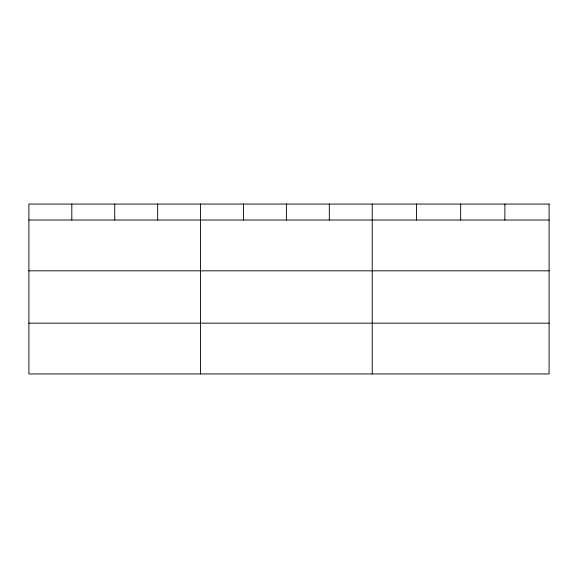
<?xml version="1.0" encoding="UTF-8"?>
<svg xmlns="http://www.w3.org/2000/svg" width="578" height="578" viewBox="0 0 578 578"><rect width="100%" height="100%" fill="white"/><g stroke="black" fill="none" stroke-linecap="round" stroke-linejoin="round"><path stroke-width="0.87" d="M28.9 220.03L549.1 220.03M28.9 270.822L549.1 270.822M28.9 323.16L549.1 323.16M504.883 204.048L504.883 220.03M460.666 204.048L460.666 220.03M416.449 204.048L416.449 220.03M372.232 204.048L372.232 373.952M329.316 204.048L329.316 220.03M286.399 204.048L286.399 220.03M243.483 204.048L243.483 220.03M200.566 204.048L200.566 373.952M157.649 204.048L157.649 220.03M114.733 204.048L114.733 220.03M71.817 204.048L71.817 220.03M549.1 204.048L28.9 204.048L28.9 373.952L549.1 373.952L549.1 204.048"/></g></svg>
